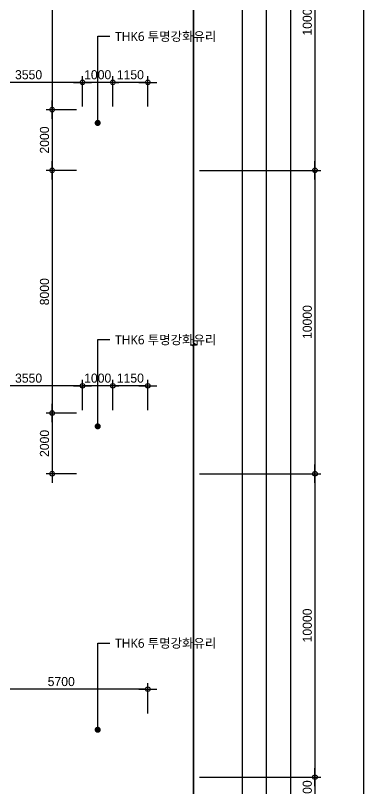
# Model space of a CAD drawing. Header units: millimetres. Extents: x 43197023 to 43466355, y 1341521 to 1420690.
# Drawn here: x 43298567 to 43310023, y 1370565 to 1396045 of the extents above; entities that cross this region are included whole.
import ezdxf
from ezdxf.enums import TextEntityAlignment as Align

# ---------------------------------------------------------------- set-up
doc = ezdxf.new("R2010")
doc.units = ezdxf.units.MM
doc.header["$LTSCALE"] = 1000
doc.header["$MEASUREMENT"] = 0
doc.header["$PDSIZE"] = -10
doc.layers.get('0').update_dxf_attribs({"linetype": 'CONTINUOUS'})
doc.layers.get('Defpoints').update_dxf_attribs({"color": 171, "linetype": 'CONTINUOUS'})
for name, color, linetype in [('LED', 7, 'CONTINUOUS'), ('NDIM', 7, 'CONTINUOUS'), ('SYM', 7, 'CONTINUOUS'), ('TEXT(MIN)', 7, 'CONTINUOUS')]:
    doc.layers.add(name, color=color, linetype=linetype)
doc.styles.add('CGS', font='cgse', dxfattribs={"bigfont": 'cgs'})
doc.styles.add('나눔바른고딕', font='NanumBarunGothic.ttf')
doc.dimstyles.new('NDIM 1200', dxfattribs={"dimscale": 500, "dimtxt": 3, "dimasz": 1, "dimexe": 2, "dimexo": 2, "dimgap": 1, "dimtad": 1, "dimdec": 0, "dimdsep": 46, "dimtxsty": 'CGS', "dimblk": 'DOT0', "dimcen": 1, "dimdle": 8, "dimclrd": 2, "dimclre": 2, "dimclrt": 2, "dimadec": 0, "dimazin": 0, "dimtfac": 1, "dimtdec": 0, "dimtix": 1, "dimtmove": 2, "dimatfit": 3, "dimldrblk": 'DOT0', "dimfxl": 1, "dimtolj": 1, "dimtzin": 0, "dimlwd": -1, "dimlwe": -1, "dimarcsym": 0})

# ---------------------------------------------------------------- blocks, each defined once
blk = doc.blocks.new('DOT0')
blk.add_line((-3, 0), (3, 0))
at = {"color": 6}
blk.add_circle((0, 0), 0.75, dxfattribs=at)
blk = doc.blocks.new('*D74')
at = {"layer": 'Defpoints', "color": 0, "ltscale": 0.4, "transparency": 16777216}
for p in [(43304423, 1380940), (43304423, 1370940), (43308423, 1370940)]:
    blk.add_point(p, dxfattribs=at)
at = {"layer": 'NDIM', "ltscale": 0.4, "transparency": 16777216}
for p, q in [((43304623, 1380940), (43308623, 1380940)), ((43308423, 1380840), (43308423, 1371040)), ((43304623, 1370940), (43308623, 1370940))]:
    blk.add_line(p, q, dxfattribs=at)
at = {"layer": 'NDIM', "ltscale": 0.4, "transparency": 16777216, "xscale": 100, "yscale": 100, "zscale": 100}
for p, rotation in [((43308423, 1380940), 90), ((43308423, 1370940), 270)]:
    blk.add_blockref('DOT0', p, dxfattribs=dict(at, rotation=rotation))
at = {"layer": 'NDIM', "ltscale": 0.4, "transparency": 16777216, "insert": (43308173, 1375940), "char_height": 300, "attachment_point": 5, "rotation": 90, "style": 'CGS'}
blk.add_mtext('\\A1;10000', dxfattribs=at)
blk = doc.blocks.new('*D75')
at = {"layer": 'Defpoints', "color": 0, "ltscale": 0.4, "transparency": 16777216}
for p in [(43304423, 1390940), (43304423, 1380940), (43308423, 1380940)]:
    blk.add_point(p, dxfattribs=at)
at = {"layer": 'NDIM', "ltscale": 0.4, "transparency": 16777216}
for p, q in [((43304623, 1390940), (43308623, 1390940)), ((43308423, 1390840), (43308423, 1381040)), ((43304623, 1380940), (43308623, 1380940))]:
    blk.add_line(p, q, dxfattribs=at)
at = {"layer": 'NDIM', "ltscale": 0.4, "transparency": 16777216, "xscale": 100, "yscale": 100, "zscale": 100}
for p, rotation in [((43308423, 1390940), 90), ((43308423, 1380940), 270)]:
    blk.add_blockref('DOT0', p, dxfattribs=dict(at, rotation=rotation))
at = {"layer": 'NDIM', "ltscale": 0.4, "transparency": 16777216, "insert": (43308173, 1385940), "char_height": 300, "attachment_point": 5, "rotation": 90, "style": 'CGS'}
blk.add_mtext('\\A1;10000', dxfattribs=at)
blk = doc.blocks.new('*D76')
at = {"layer": 'Defpoints', "color": 0, "ltscale": 0.4, "transparency": 16777216}
for p in [(43304423, 1400940), (43304423, 1390940), (43308423, 1390940)]:
    blk.add_point(p, dxfattribs=at)
at = {"layer": 'NDIM', "ltscale": 0.4, "transparency": 16777216}
for p, q in [((43304623, 1400940), (43308623, 1400940)), ((43308423, 1400840), (43308423, 1391040)), ((43304623, 1390940), (43308623, 1390940))]:
    blk.add_line(p, q, dxfattribs=at)
at = {"layer": 'NDIM', "ltscale": 0.4, "transparency": 16777216, "xscale": 100, "yscale": 100, "zscale": 100}
for p, rotation in [((43308423, 1400940), 90), ((43308423, 1390940), 270)]:
    blk.add_blockref('DOT0', p, dxfattribs=dict(at, rotation=rotation))
at = {"layer": 'NDIM', "ltscale": 0.4, "transparency": 16777216, "insert": (43308173, 1395940), "char_height": 300, "attachment_point": 5, "rotation": 90, "style": 'CGS'}
blk.add_mtext('\\A1;10000', dxfattribs=at)
blk = doc.blocks.new('*D78')
at = {"layer": 'Defpoints', "color": 0, "ltscale": 0.4, "transparency": 16777216}
for p in [(43304423, 1370940), (43304423, 1369840), (43308423, 1369840)]:
    blk.add_point(p, dxfattribs=at)
at = {"layer": 'NDIM', "ltscale": 0.4, "transparency": 16777216}
for p, q in [((43304623, 1370940), (43308623, 1370940)), ((43308423, 1370840), (43308423, 1369940)), ((43304623, 1369840), (43308623, 1369840))]:
    blk.add_line(p, q, dxfattribs=at)
at = {"layer": 'NDIM', "ltscale": 0.4, "transparency": 16777216, "xscale": 100, "yscale": 100, "zscale": 100}
for p, rotation in [((43308423, 1370940), 90), ((43308423, 1369840), 270)]:
    blk.add_blockref('DOT0', p, dxfattribs=dict(at, rotation=rotation))
at = {"layer": 'NDIM', "ltscale": 0.4, "transparency": 16777216, "insert": (43308173, 1370390), "char_height": 300, "attachment_point": 5, "rotation": 90, "style": 'CGS'}
blk.add_mtext('\\A1;1100', dxfattribs=at)
blk = doc.blocks.new('*D121')
at = {"layer": 'Defpoints', "color": 0, "ltscale": 0.4, "transparency": 16777216}
for p in [(43300773, 1382940), (43299773, 1380940), (43300773, 1380940)]:
    blk.add_point(p, dxfattribs=at)
at = {"layer": 'NDIM', "ltscale": 0.4, "transparency": 16777216}
for p, q in [((43300573, 1382940), (43299573, 1382940)), ((43299773, 1382840), (43299773, 1381040)), ((43300573, 1380940), (43299573, 1380940))]:
    blk.add_line(p, q, dxfattribs=at)
at = {"layer": 'NDIM', "ltscale": 0.4, "transparency": 16777216, "xscale": 100, "yscale": 100, "zscale": 100}
for p, rotation in [((43299773, 1382940), 90), ((43299773, 1380940), 270)]:
    blk.add_blockref('DOT0', p, dxfattribs=dict(at, rotation=rotation))
at = {"layer": 'NDIM', "ltscale": 0.4, "transparency": 16777216, "insert": (43299523, 1381940), "char_height": 300, "attachment_point": 5, "rotation": 90, "style": 'CGS'}
blk.add_mtext('\\A1;2000', dxfattribs=at)
blk = doc.blocks.new('*D122')
at = {"layer": 'Defpoints', "color": 0, "ltscale": 0.4, "transparency": 16777216}
for p in [(43300773, 1390940), (43299773, 1382940), (43300773, 1382940)]:
    blk.add_point(p, dxfattribs=at)
at = {"layer": 'NDIM', "ltscale": 0.4, "transparency": 16777216}
for p, q in [((43300573, 1390940), (43299573, 1390940)), ((43299773, 1390840), (43299773, 1383040)), ((43300573, 1382940), (43299573, 1382940))]:
    blk.add_line(p, q, dxfattribs=at)
at = {"layer": 'NDIM', "ltscale": 0.4, "transparency": 16777216, "xscale": 100, "yscale": 100, "zscale": 100}
for p, rotation in [((43299773, 1390940), 90), ((43299773, 1382940), 270)]:
    blk.add_blockref('DOT0', p, dxfattribs=dict(at, rotation=rotation))
at = {"layer": 'NDIM', "ltscale": 0.4, "transparency": 16777216, "insert": (43299523, 1386940), "char_height": 300, "attachment_point": 5, "rotation": 90, "style": 'CGS'}
blk.add_mtext('\\A1;8000', dxfattribs=at)
blk = doc.blocks.new('*D123')
at = {"layer": 'Defpoints', "color": 0, "ltscale": 0.4, "transparency": 16777216}
for p in [(43300773, 1392940), (43299773, 1390940), (43300773, 1390940)]:
    blk.add_point(p, dxfattribs=at)
at = {"layer": 'NDIM', "ltscale": 0.4, "transparency": 16777216}
for p, q in [((43300573, 1392940), (43299573, 1392940)), ((43299773, 1392840), (43299773, 1391040)), ((43300573, 1390940), (43299573, 1390940))]:
    blk.add_line(p, q, dxfattribs=at)
at = {"layer": 'NDIM', "ltscale": 0.4, "transparency": 16777216, "xscale": 100, "yscale": 100, "zscale": 100}
for p, rotation in [((43299773, 1392940), 90), ((43299773, 1390940), 270)]:
    blk.add_blockref('DOT0', p, dxfattribs=dict(at, rotation=rotation))
at = {"layer": 'NDIM', "ltscale": 0.4, "transparency": 16777216, "insert": (43299523, 1391940), "char_height": 300, "attachment_point": 5, "rotation": 90, "style": 'CGS'}
blk.add_mtext('\\A1;2000', dxfattribs=at)
blk = doc.blocks.new('*D124')
at = {"layer": 'Defpoints', "color": 0, "ltscale": 0.4, "transparency": 16777216}
for p in [(43300773, 1400940), (43299773, 1392940), (43300773, 1392940)]:
    blk.add_point(p, dxfattribs=at)
at = {"layer": 'NDIM', "ltscale": 0.4, "transparency": 16777216}
for p, q in [((43300573, 1400940), (43299573, 1400940)), ((43299773, 1400840), (43299773, 1393040)), ((43300573, 1392940), (43299573, 1392940))]:
    blk.add_line(p, q, dxfattribs=at)
at = {"layer": 'NDIM', "ltscale": 0.4, "transparency": 16777216, "xscale": 100, "yscale": 100, "zscale": 100}
for p, rotation in [((43299773, 1400940), 90), ((43299773, 1392940), 270)]:
    blk.add_blockref('DOT0', p, dxfattribs=dict(at, rotation=rotation))
at = {"layer": 'NDIM', "ltscale": 0.4, "transparency": 16777216, "insert": (43299523, 1396940), "char_height": 300, "attachment_point": 5, "rotation": 90, "style": 'CGS'}
blk.add_mtext('\\A1;8000', dxfattribs=at)
blk = doc.blocks.new('*D135')
at = {"layer": 'Defpoints', "color": 0, "ltscale": 0.4, "transparency": 16777216}
for p in [(43297223, 1383840), (43297223, 1382840), (43300773, 1382840)]:
    blk.add_point(p, dxfattribs=at)
at = {"layer": 'NDIM', "ltscale": 0.4, "transparency": 16777216}
for p, q in [((43297223, 1383040), (43297223, 1384040)), ((43300673, 1383840), (43297323, 1383840)), ((43300773, 1383040), (43300773, 1384040))]:
    blk.add_line(p, q, dxfattribs=at)
at = {"layer": 'NDIM', "ltscale": 0.4, "transparency": 16777216, "xscale": 100, "yscale": 100, "zscale": 100, "rotation": 180}
blk.add_blockref('DOT0', (43297223, 1383840), dxfattribs=at)
at = {"layer": 'NDIM', "ltscale": 0.4, "transparency": 16777216, "xscale": 100, "yscale": 100, "zscale": 100}
blk.add_blockref('DOT0', (43300773, 1383840), dxfattribs=at)
at = {"layer": 'NDIM', "ltscale": 0.4, "transparency": 16777216, "insert": (43298998, 1384090), "char_height": 300, "attachment_point": 5, "style": 'CGS'}
blk.add_mtext('\\A1;3550', dxfattribs=at)
blk = doc.blocks.new('*D136')
at = {"layer": 'Defpoints', "color": 0, "ltscale": 0.4, "transparency": 16777216}
for p in [(43300773, 1383840), (43300773, 1382840), (43301773, 1382840)]:
    blk.add_point(p, dxfattribs=at)
at = {"layer": 'NDIM', "ltscale": 0.4, "transparency": 16777216}
for p, q in [((43300673, 1383840), (43300573, 1383840)), ((43300773, 1383040), (43300773, 1384040)), ((43301773, 1383840), (43300773, 1383840)), ((43301773, 1383040), (43301773, 1384040)), ((43301873, 1383840), (43301973, 1383840))]:
    blk.add_line(p, q, dxfattribs=at)
at = {"layer": 'NDIM', "ltscale": 0.4, "transparency": 16777216, "xscale": 100, "yscale": 100, "zscale": 100}
blk.add_blockref('DOT0', (43300773, 1383840), dxfattribs=at)
at = {"layer": 'NDIM', "ltscale": 0.4, "transparency": 16777216, "xscale": 100, "yscale": 100, "zscale": 100, "rotation": 180}
blk.add_blockref('DOT0', (43301773, 1383840), dxfattribs=at)
at = {"layer": 'NDIM', "ltscale": 0.4, "transparency": 16777216, "insert": (43301273, 1384090), "char_height": 300, "attachment_point": 5, "style": 'CGS'}
blk.add_mtext('\\A1;1000', dxfattribs=at)
blk = doc.blocks.new('*D137')
at = {"layer": 'Defpoints', "color": 0, "ltscale": 0.4, "transparency": 16777216}
for p in [(43301773, 1383840), (43301773, 1382840), (43302923, 1382840)]:
    blk.add_point(p, dxfattribs=at)
at = {"layer": 'NDIM', "ltscale": 0.4, "transparency": 16777216}
for p, q in [((43301773, 1383040), (43301773, 1384040)), ((43302823, 1383840), (43301873, 1383840)), ((43302923, 1383040), (43302923, 1384040))]:
    blk.add_line(p, q, dxfattribs=at)
at = {"layer": 'NDIM', "ltscale": 0.4, "transparency": 16777216, "xscale": 100, "yscale": 100, "zscale": 100, "rotation": 180}
blk.add_blockref('DOT0', (43301773, 1383840), dxfattribs=at)
at = {"layer": 'NDIM', "ltscale": 0.4, "transparency": 16777216, "xscale": 100, "yscale": 100, "zscale": 100}
blk.add_blockref('DOT0', (43302923, 1383840), dxfattribs=at)
at = {"layer": 'NDIM', "ltscale": 0.4, "transparency": 16777216, "insert": (43302348, 1384090), "char_height": 300, "attachment_point": 5, "style": 'CGS'}
blk.add_mtext('\\A1;1150', dxfattribs=at)
blk = doc.blocks.new('*D144')
at = {"layer": 'Defpoints', "color": 0, "ltscale": 0.4, "transparency": 16777216}
for p in [(43297223, 1373840), (43297223, 1372840), (43302923, 1372840)]:
    blk.add_point(p, dxfattribs=at)
at = {"layer": 'NDIM', "ltscale": 0.4, "transparency": 16777216}
for p, q in [((43297223, 1373040), (43297223, 1374040)), ((43302923, 1373040), (43302923, 1374040)), ((43302823, 1373840), (43297323, 1373840))]:
    blk.add_line(p, q, dxfattribs=at)
at = {"layer": 'NDIM', "ltscale": 0.4, "transparency": 16777216, "xscale": 100, "yscale": 100, "zscale": 100, "rotation": 180}
blk.add_blockref('DOT0', (43297223, 1373840), dxfattribs=at)
at = {"layer": 'NDIM', "ltscale": 0.4, "transparency": 16777216, "xscale": 100, "yscale": 100, "zscale": 100}
blk.add_blockref('DOT0', (43302923, 1373840), dxfattribs=at)
at = {"layer": 'NDIM', "ltscale": 0.4, "transparency": 16777216, "insert": (43300073, 1374090), "char_height": 300, "attachment_point": 5, "style": 'CGS'}
blk.add_mtext('\\A1;5700', dxfattribs=at)
blk = doc.blocks.new('*D319')
at = {"layer": 'Defpoints', "color": 0, "ltscale": 0.4, "transparency": 16777216}
for p in [(43297223, 1393840), (43297223, 1392840), (43300773, 1392840)]:
    blk.add_point(p, dxfattribs=at)
at = {"layer": 'NDIM', "ltscale": 0.4, "transparency": 16777216}
for p, q in [((43297223, 1393040), (43297223, 1394040)), ((43300773, 1393040), (43300773, 1394040)), ((43300673, 1393840), (43297323, 1393840))]:
    blk.add_line(p, q, dxfattribs=at)
at = {"layer": 'NDIM', "ltscale": 0.4, "transparency": 16777216, "xscale": 100, "yscale": 100, "zscale": 100, "rotation": 180}
blk.add_blockref('DOT0', (43297223, 1393840), dxfattribs=at)
at = {"layer": 'NDIM', "ltscale": 0.4, "transparency": 16777216, "xscale": 100, "yscale": 100, "zscale": 100}
blk.add_blockref('DOT0', (43300773, 1393840), dxfattribs=at)
at = {"layer": 'NDIM', "ltscale": 0.4, "transparency": 16777216, "insert": (43298998, 1394090), "char_height": 300, "attachment_point": 5, "style": 'CGS'}
blk.add_mtext('\\A1;3550', dxfattribs=at)
blk = doc.blocks.new('*D320')
at = {"layer": 'Defpoints', "color": 0, "ltscale": 0.4, "transparency": 16777216}
for p in [(43300773, 1393840), (43300773, 1392840), (43301773, 1392840)]:
    blk.add_point(p, dxfattribs=at)
at = {"layer": 'NDIM', "ltscale": 0.4, "transparency": 16777216}
for p, q in [((43300773, 1393040), (43300773, 1394040)), ((43301773, 1393040), (43301773, 1394040)), ((43300673, 1393840), (43300573, 1393840)), ((43301773, 1393840), (43300773, 1393840)), ((43301873, 1393840), (43301973, 1393840))]:
    blk.add_line(p, q, dxfattribs=at)
at = {"layer": 'NDIM', "ltscale": 0.4, "transparency": 16777216, "xscale": 100, "yscale": 100, "zscale": 100}
blk.add_blockref('DOT0', (43300773, 1393840), dxfattribs=at)
at = {"layer": 'NDIM', "ltscale": 0.4, "transparency": 16777216, "xscale": 100, "yscale": 100, "zscale": 100, "rotation": 180}
blk.add_blockref('DOT0', (43301773, 1393840), dxfattribs=at)
at = {"layer": 'NDIM', "ltscale": 0.4, "transparency": 16777216, "insert": (43301273, 1394090), "char_height": 300, "attachment_point": 5, "style": 'CGS'}
blk.add_mtext('\\A1;1000', dxfattribs=at)
blk = doc.blocks.new('*D321')
at = {"layer": 'Defpoints', "color": 0, "ltscale": 0.4, "transparency": 16777216}
for p in [(43301773, 1393840), (43301773, 1392840), (43302923, 1392840)]:
    blk.add_point(p, dxfattribs=at)
at = {"layer": 'NDIM', "ltscale": 0.4, "transparency": 16777216}
for p, q in [((43301773, 1393040), (43301773, 1394040)), ((43302923, 1393040), (43302923, 1394040)), ((43302823, 1393840), (43301873, 1393840))]:
    blk.add_line(p, q, dxfattribs=at)
at = {"layer": 'NDIM', "ltscale": 0.4, "transparency": 16777216, "xscale": 100, "yscale": 100, "zscale": 100, "rotation": 180}
blk.add_blockref('DOT0', (43301773, 1393840), dxfattribs=at)
at = {"layer": 'NDIM', "ltscale": 0.4, "transparency": 16777216, "xscale": 100, "yscale": 100, "zscale": 100}
blk.add_blockref('DOT0', (43302923, 1393840), dxfattribs=at)
at = {"layer": 'NDIM', "ltscale": 0.4, "transparency": 16777216, "insert": (43302348, 1394090), "char_height": 300, "attachment_point": 5, "style": 'CGS'}
blk.add_mtext('\\A1;1150', dxfattribs=at)

msp = doc.modelspace()

# ---------------------------------------------------------------- linework, layer by layer
at = {"layer": 'Defpoints', "ltscale": 10000}
for points in [[(43310023.4, 1349690.2), (43254623.4, 1349690.2), (43254623.4, 1420690.2), (43310023.4, 1420690.2)], [(43280923.4, 1419090.2), (43308423.4, 1419090.2), (43308423.4, 1349690.2), (43280923.4, 1349690.2)], [(43281723.4, 1418290.2), (43307623.4, 1418290.2), (43307623.4, 1350490.2), (43281723.4, 1350490.2)], [(43282523.4, 1417490.2), (43306823.4, 1417490.2), (43306823.4, 1351290.2), (43282523.4, 1351290.2)], [(43283323.4, 1416690.2), (43306023.4, 1416690.2), (43306023.4, 1352090.2), (43283323.4, 1352090.2)], [(43284923.4, 1415090.2), (43304423.4, 1415090.2), (43304423.4, 1353690.2), (43284923.4, 1353690.2)]]:
    msp.add_lwpolyline(points, close=True, dxfattribs=at)
at = {"layer": 'SYM', "color": 8}
msp.add_lwpolyline([(43304423.4, 1353590.2), (43304423.5, 1385140.2), (43304323.4, 1385190.2), (43304523.4, 1385190.2), (43304423.4, 1385240.2), (43304423.4, 1415090.2)], dxfattribs=at)

# ---------------------------------------------------------------- texts
at = {"layer": 'TEXT(MIN)', "style": '나눔바른고딕'}
for p in [(43305177.4, 1395355.5), (43305177.4, 1385355.5), (43305177.4, 1375355.5)]:
    msp.add_text('THK6 투명강화유리', height=300, dxfattribs=at).set_placement(p, align=Align.MIDDLE_RIGHT)

# ---------------------------------------------------------------- dimensions: what is measured, and where the dimension line sits
at = {"layer": 'NDIM', "ltscale": 0.4}
for base, p1, p2, angle, picture, middle in [((43299773.4, 1392940.2), (43300773.4, 1400940.2), (43300773.4, 1392940.2), 270, '*D124', (43299523.4, 1396940.2)), ((43308423.4, 1390940.2), (43304423.4, 1400940.2), (43304423.4, 1390940.2), 270, '*D76', (43308173.4, 1395940.2)), ((43297223.4, 1393840.2), (43300773.4, 1392840.2), (43297223.4, 1392840.2), 180, '*D319', (43298998.4, 1394090.2)), ((43300773.4, 1393840.2), (43301773.4, 1392840.2), (43300773.4, 1392840.2), 180, '*D320', (43301273.4, 1394090.2)), ((43301773.4, 1393840.2), (43302923.4, 1392840.2), (43301773.4, 1392840.2), 180, '*D321', (43302348.4, 1394090.2)), ((43299773.4, 1390940.2), (43300773.4, 1392940.2), (43300773.4, 1390940.2), 270, '*D123', (43299523.4, 1391940.2)), ((43299773.4, 1382940.2), (43300773.4, 1390940.2), (43300773.4, 1382940.2), 270, '*D122', (43299523.4, 1386940.2)), ((43308423.4, 1380940.2), (43304423.4, 1390940.2), (43304423.4, 1380940.2), 270, '*D75', (43308173.4, 1385940.2)), ((43297223.4, 1383840.2), (43300773.4, 1382840.2), (43297223.4, 1382840.2), 180, '*D135', (43298998.4, 1384090.2)), ((43300773.4, 1383840.2), (43301773.4, 1382840.2), (43300773.4, 1382840.2), 180, '*D136', (43301273.4, 1384090.2)), ((43301773.4, 1383840.2), (43302923.4, 1382840.2), (43301773.4, 1382840.2), 180, '*D137', (43302348.4, 1384090.2)), ((43299773.4, 1380940.2), (43300773.4, 1382940.2), (43300773.4, 1380940.2), 270, '*D121', (43299523.4, 1381940.2)), ((43308423.4, 1370940.2), (43304423.4, 1380940.2), (43304423.4, 1370940.2), 270, '*D74', (43308173.4, 1375940.2)), ((43297223.4, 1373840.2), (43302923.4, 1372840.2), (43297223.4, 1372840.2), 180, '*D144', (43300073.4, 1374090.2)), ((43308423.4, 1369840.2), (43304423.4, 1370940.2), (43304423.4, 1369840.2), 90, '*D78', (43308173.4, 1370390.2))]:
    dim = msp.add_linear_dim(base=base, p1=p1, p2=p2, angle=angle, dimstyle='NDIM 1200', override={"dimscale": 100, "dimclrd": 256, "dimclre": 256, "dimclrt": 256}, dxfattribs=at)
    dim.commit()
    dim.dimension.update_dxf_attribs({"geometry": picture, "text_midpoint": middle})

# ---------------------------------------------------------------- leaders
at = {"layer": 'LED', "ltscale": 10000}
for points in [[(43301273.4, 1392502.7), (43301273.4, 1395360), (43301673.4, 1395360)], [(43301273.4, 1382502.7), (43301273.4, 1385360), (43301673.4, 1385360)], [(43301273.4, 1372502.7), (43301273.4, 1375360), (43301673.4, 1375360)]]:
    msp.add_leader(points, dimstyle='NDIM 1200', override={"dimscale": 200, "dimtad": 0, "dimclrd": 256, "dimldrblk": 'Dot'}, dxfattribs=at)

doc.saveas('drawing.dxf')
